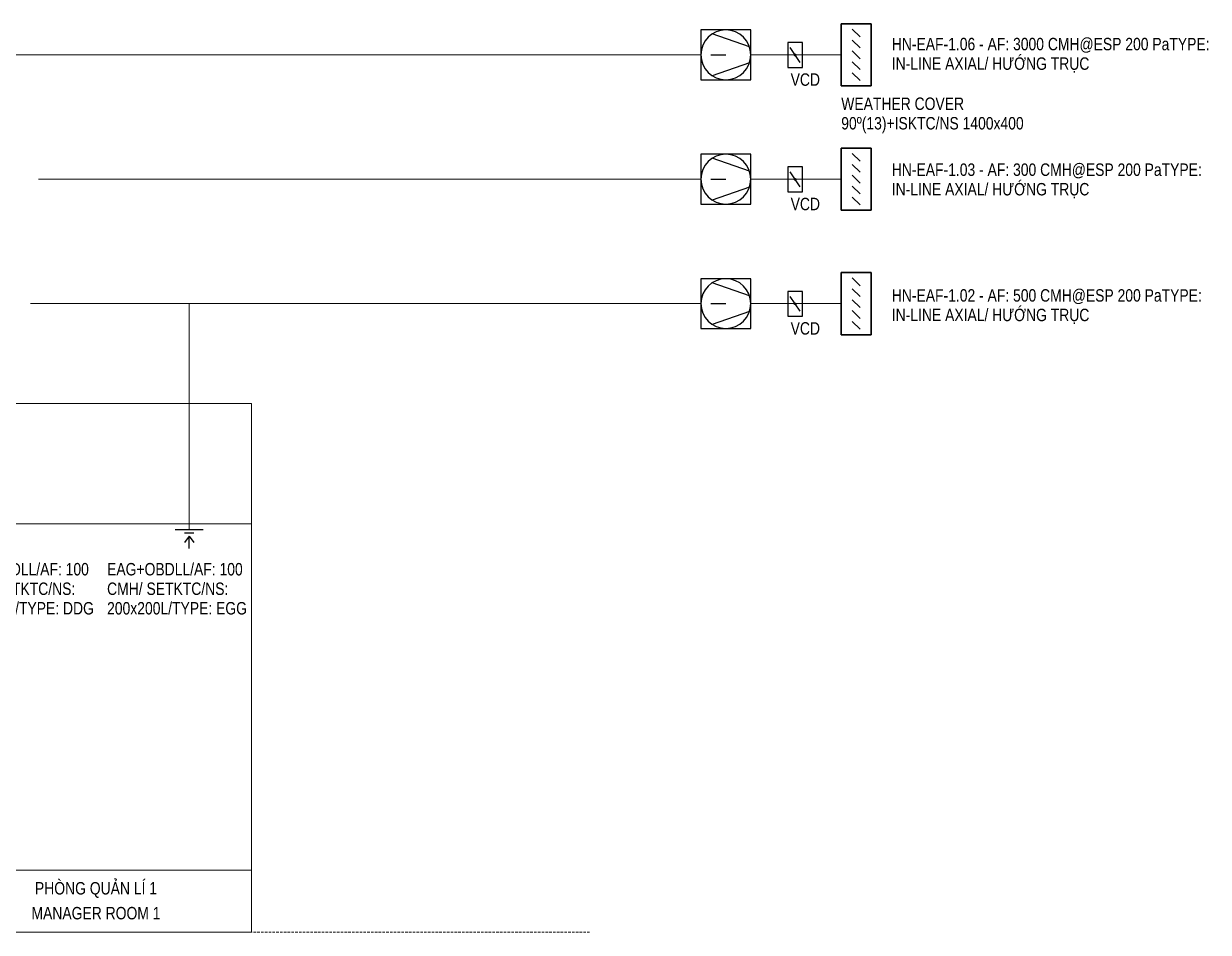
# Model space of a CAD drawing. Header units: millimetres. Extents: x -7899 to 28036, y -2518 to 8815.
# Drawn here: x 13261 to 28036, y -2518 to 8815 of the extents above; entities that cross this region are included whole.
import ezdxf

# ---------------------------------------------------------------- set-up
doc = ezdxf.new("R2010")
doc.units = ezdxf.units.MM
doc.linetypes.add('IMPORT-DASHED _2_', pattern=[19.05, 12.7, -6.35])
for name, color, linetype, lineweight, true_color in [('2DL_SYM_i', 7, 'Continuous', 25, 0xffdf7f), ('EAD', 6, 'Continuous', 5, 0xff00ff), ('SGSHP_01-24-DW-AC-00-102-Rev_00-SCHEMATIC DIAGRAM VENTILATION SYSTEM 02_dwg', 7, 'Continuous', 5, 0x767676)]:
    doc.layers.add(name, color=color, linetype=linetype, lineweight=lineweight, true_color=true_color)
doc.styles.add('Arial_1', font='arial.ttf', dxfattribs={"width": 0.8, "height": 62.5})

# ---------------------------------------------------------------- blocks, each defined once
blk = doc.blocks.new('SGSHP_01-24-DW-AC-00-102-Rev_00-SCHEMATIC DIAGRAM VENTILATION SYSTEM 02_dwg_CPLS_392-3021183-SƠ ĐỒ NGUYÊN LÝ HỆ THỐNG THÔNG GIÓ 02')
at = {"layer": '2DL_SYM_i'}
for p, q in [((0.45, 0), (-0.45, 0)), ((0.15, -0.1), (-0.15, -0.1)), ((0, -0.2), (-0.15, -0.4))]:
    blk.add_line(p, q, dxfattribs=at)
at = {"layer": '2DL_SYM_i', "flags": 128}
blk.add_lwpolyline([(0, -0.6), (0, -0.2), (0.15, -0.4)], dxfattribs=at)
blk = doc.blocks.new('SGSHP_01-24-DW-AC-00-102-Rev_00-SCHEMATIC DIAGRAM VENTILATION SYSTEM 02_dwg_2DLSD077-3021180-SƠ ĐỒ NGUYÊN LÝ HỆ THỐNG THÔNG GIÓ 02')
at = {"layer": '2DL_SYM_i'}
for p, q in [((0.948, 0.318), (-0.543, 0.84)), ((-0.6, 0), (0, 0)), ((0.948, -0.318), (-0.543, -0.84))]:
    blk.add_line(p, q, dxfattribs=at)
at = {"layer": '2DL_SYM_i', "flags": 128}
blk.add_lwpolyline([(-1, 1), (1, 1), (1, -1), (-1, -1)], close=True, dxfattribs=at)
at = {"layer": '2DL_SYM_i'}
blk.add_circle((0, 0), 1, dxfattribs=at)
blk = doc.blocks.new('SGSHP_01-24-DW-AC-00-102-Rev_00-SCHEMATIC DIAGRAM VENTILATION SYSTEM 02_dwg_2DLSD031-3021185-SƠ ĐỒ NGUYÊN LÝ HỆ THỐNG THÔNG GIÓ 02')
at = {"layer": '2DL_SYM_i'}
blk.add_line((-0.4, -0.6), (0.4, 0.6), dxfattribs=at)
at = {"layer": '2DL_SYM_i', "flags": 128}
for points in [[(-0.6, 1), (0.6, 1), (0.6, -1), (-0.6, -1)], [(-0.6, 1), (0.6, 1), (0.6, -1), (-0.6, -1)], [(0.064, 0), (0.062, 0.017), (0.055, 0.032), (0.045, 0.045), (0.032, 0.055), (0.017, 0.062), (0, 0.064), (-0.017, 0.062), (-0.032, 0.055), (-0.045, 0.045), (-0.055, 0.032), (-0.062, 0.017), (-0.064, 0), (-0.062, -0.017), (-0.055, -0.032), (-0.045, -0.045), (-0.032, -0.055), (-0.017, -0.062), (0, -0.064), (0.017, -0.062), (0.032, -0.055), (0.045, -0.045), (0.055, -0.032), (0.062, -0.017)]]:
    blk.add_lwpolyline(points, close=True, dxfattribs=at)
blk = doc.blocks.new('SGSHP_01-24-DW-AC-00-102-Rev_00-SCHEMATIC DIAGRAM VENTILATION SYSTEM 02_dwg_Louver-3021186-SƠ ĐỒ NGUYÊN LÝ HỆ THỐNG THÔNG GIÓ 02')
at = {"layer": '2DL_SYM_i'}
for p, q in [((-0.15625, 1.03125), (0.15625, 0.71875)), ((-0.15625, 0.59375), (0.15625, 0.28125)), ((-0.15625, 0.15625), (0.15625, -0.15625)), ((-0.15625, -0.28125), (0.15625, -0.59375)), ((-0.15625, -0.71875), (0.15625, -1.03125))]:
    blk.add_line(p, q, dxfattribs=at)
at = {"layer": '2DL_SYM_i', "flags": 128}
for points in [[(-0.6, 1.25), (-0.6, -1.25), (0.6, -1.25), (0.6, 1.25)], [(-0.6, 1.25), (0.6, 1.25), (0.6, -1.25), (-0.6, -1.25)]]:
    blk.add_lwpolyline(points, close=True, dxfattribs=at)
blk = doc.blocks.new('SGSHP_01-24-DW-AC-00-102-Rev_00-SCHEMATIC DIAGRAM VENTILATION SYSTEM 02_dwg-3012600-SƠ ĐỒ NGUYÊN LÝ HỆ THỐNG THÔNG GIÓ 02')
at = {"color": 8, "linetype": 'IMPORT-DASHED _2_', "lineweight": 5, "true_color": 0x808080}
blk.add_line((4137.5, 1897.5), (15502.1, 1897.5), dxfattribs=at)
at = {"lineweight": 5, "flags": 128}
for points in [[(12242.4, 4553.8), (13804.9, 4553.8), (13804.9, 2210), (12242.4, 2210)], [(12242.4, 2210), (13804.9, 2210), (13804.9, 1897.5), (12242.4, 1897.5)]]:
    blk.add_lwpolyline(points, close=True, dxfattribs=at)
at = {"color": 9, "lineweight": 5, "true_color": 0xc0c0c0, "flags": 128}
blk.add_lwpolyline([(7554.9, 3950.1), (9117.4, 3950.1), (10679.9, 3950.1), (12242.4, 3950.1), (13804.9, 3950.1)], dxfattribs=at)
at = {"layer": 'EAD'}
for p, q in [((16767.6, 6305.8), (16312.8, 6305.8)), ((12735.5, 5680.8), (16062.8, 5680.8)), ((16767.6, 5680.8), (16312.8, 5680.8)), ((12695.3, 5055.8), (16062.8, 5055.8)), ((13492.4, 5055.8), (13492.4, 3918.9)), ((16767.6, 5055.8), (16312.8, 5055.8))]:
    blk.add_line(p, q, dxfattribs=at)
at = {"layer": 'EAD', "flags": 128}
blk.add_lwpolyline([(16062.8, 6305.8), (8804.9, 6305.8), (8804.9, 3918.9)], dxfattribs=at)
at = {"extrusion": (0, 0, -1), "xscale": 125, "yscale": 125, "zscale": -125, "rotation": 180}
for p in [(-16187.8, 6305.8), (-16187.8, 5680.8), (-16187.8, 5055.8)]:
    blk.add_blockref('SGSHP_01-24-DW-AC-00-102-Rev_00-SCHEMATIC DIAGRAM VENTILATION SYSTEM 02_dwg_2DLSD077-3021180-SƠ ĐỒ NGUYÊN LÝ HỆ THỐNG THÔNG GIÓ 02', p, dxfattribs=at)
for name, p, xscale, yscale, zscale in [('SGSHP_01-24-DW-AC-00-102-Rev_00-SCHEMATIC DIAGRAM VENTILATION SYSTEM 02_dwg_Louver-3021186-SƠ ĐỒ NGUYÊN LÝ HỆ THỐNG THÔNG GIÓ 02', (16842.6, 6305.8), 125, 125, 125), ('SGSHP_01-24-DW-AC-00-102-Rev_00-SCHEMATIC DIAGRAM VENTILATION SYSTEM 02_dwg_Louver-3021186-SƠ ĐỒ NGUYÊN LÝ HỆ THỐNG THÔNG GIÓ 02', (16842.6, 5680.8), 125, 125, 125), ('SGSHP_01-24-DW-AC-00-102-Rev_00-SCHEMATIC DIAGRAM VENTILATION SYSTEM 02_dwg_Louver-3021186-SƠ ĐỒ NGUYÊN LÝ HỆ THỐNG THÔNG GIÓ 02', (16842.6, 5055.8), 125, 125, 125), ('SGSHP_01-24-DW-AC-00-102-Rev_00-SCHEMATIC DIAGRAM VENTILATION SYSTEM 02_dwg_CPLS_392-3021183-SƠ ĐỒ NGUYÊN LÝ HỆ THỐNG THÔNG GIÓ 02', (13492.4, 3918.9), 156.25, 156.25, 156.25)]:
    blk.add_blockref(name, p, dxfattribs=dict(xscale=xscale, yscale=yscale, zscale=zscale))
at = {"extrusion": (0, 0, -1), "xscale": 62.5, "yscale": 62.5, "zscale": -62.5}
for p in [(-16536.3, 6304.8), (-16536.3, 5679.8), (-16536.3, 5054.8)]:
    blk.add_blockref('SGSHP_01-24-DW-AC-00-102-Rev_00-SCHEMATIC DIAGRAM VENTILATION SYSTEM 02_dwg_2DLSD031-3021185-SƠ ĐỒ NGUYÊN LÝ HỆ THỐNG THÔNG GIÓ 02', p, dxfattribs=at)
at = {"color": 6, "lineweight": 5, "true_color": 0xff00ff, "char_height": 62.5, "line_spacing_factor": 0.941778, "style": 'Arial_1'}
for s, insert, width, attachment_point in [('HN-EAF-1.06 - AF: 3000 CMH@ESP 200 PaTYPE: IN-LINE AXIAL/ HƯ\\fArial|b0|i0|c254|p34|;\\W.8;ỚNG TRỤC', (17021.5, 6390.9), 1649.746, 1), ('VCD', (16587.2, 6212.5), 174.463, 2), ('WEATHER COVER 90º(13)+ISKTC/NS 1400x400', (16767.6, 6091.2), 1147.782, 1), ('HN-EAF-1.03 - AF: 300 CMH@ESP 200 PaTYPE: IN-LINE AXIAL/ HƯ\\fArial|b0|i0|c254|p34|;\\W.8;ỚNG TRỤC', (17021.5, 5759.9), 1603.835, 1), ('VCD', (16587.2, 5587.5), 174.463, 2), ('HN-EAF-1.02 - AF: 500 CMH@ESP 200 PaTYPE: IN-LINE AXIAL/ HƯ\\fArial|b0|i0|c254|p34|;\\W.8;ỚNG TRỤC', (17021.5, 5128.3), 1603.835, 1), ('VCD', (16587.2, 4962.5), 174.463, 2), ('EAG+OBDLL/AF: 100 CMH/ SETKTC/NS: 200x200L/TYPE: EGG', (13079.4, 3752.8), 821.812, 1)]:
    blk.add_mtext(s, dxfattribs=dict(at, insert=insert, width=width, attachment_point=attachment_point))
at = {"color": 3, "lineweight": 5, "true_color": 0x00ff00, "insert": (12310.4, 3752.8), "char_height": 62.5, "width": 821.812, "attachment_point": 1, "line_spacing_factor": 0.941778, "style": 'Arial_1'}
blk.add_mtext('FAG+OBDLL/AF: 100 CMH/ SETKTC/NS: 200x200L/TYPE: DDG', dxfattribs=at)
at = {"lineweight": 5, "char_height": 62.5, "attachment_point": 2, "line_spacing_factor": 0.941778, "style": 'Arial_1'}
for s, insert, width in [('PHÒNG QU\\fArial|b0|i0|c254|p34|;\\W.8;ẢN LÍ 1', (13023.6, 2149.9), 725.398), ('MANAGER ROOM 1', (13023.6, 2024.9), 766.719)]:
    blk.add_mtext(s, dxfattribs=dict(at, insert=insert, width=width))

msp = doc.modelspace()

# ---------------------------------------------------------------- block references
at = {"layer": 'SGSHP_01-24-DW-AC-00-102-Rev_00-SCHEMATIC DIAGRAM VENTILATION SYSTEM 02_dwg', "color": 7, "xscale": 2.482758620689655, "yscale": 2.482758620689655, "zscale": 2.482758620689655}
msp.add_blockref('SGSHP_01-24-DW-AC-00-102-Rev_00-SCHEMATIC DIAGRAM VENTILATION SYSTEM 02_dwg-3012600-SƠ ĐỒ NGUYÊN LÝ HỆ THỐNG THÔNG GIÓ 02', (-18172, -7229), dxfattribs=at)

doc.saveas('drawing.dxf')
